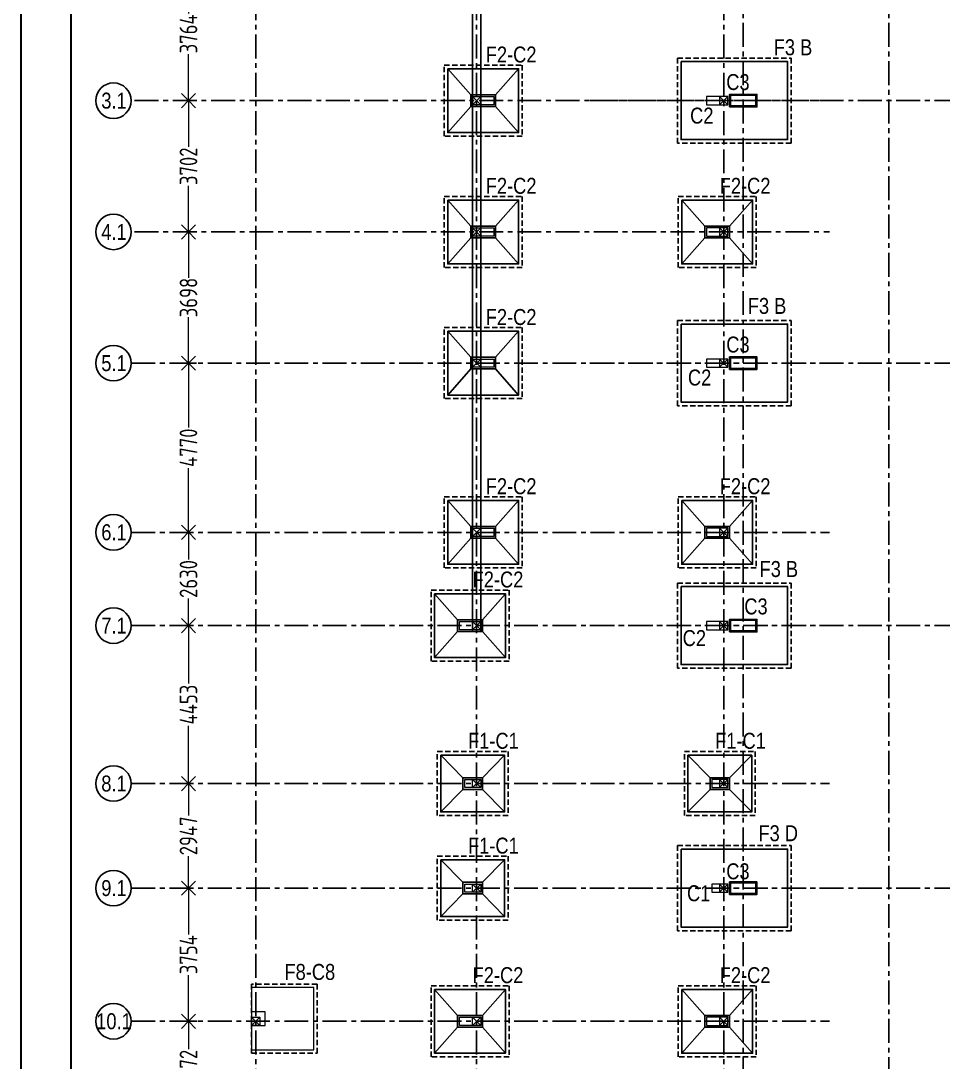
# Model space of a CAD drawing. Header units: inches. Extents: x -605 to 2991212, y -2872845 to 0.
# Drawn here: x 2283562 to 2309579, y -2669857 to -2640501 of the extents above; entities that cross this region are included whole.
import ezdxf

# ---------------------------------------------------------------- set-up
doc = ezdxf.new("R2010")
doc.units = ezdxf.units.IN
doc.header["$LTSCALE"] = 600
doc.header["$MEASUREMENT"] = 0
doc.linetypes.add('CENTER', pattern=[2, 1.25, -0.25, 0.25, -0.25])
doc.linetypes.add('DASHED2', pattern=[0.375, 0.25, -0.125])
for name, color, linetype, lineweight in [('GB', 6, 'Continuous', 20), ('PV_TEXT_ROMANS', 7, 'Continuous', 0), ('rDIMension', 1, 'Continuous', 18), ('rRCC 2', 40, 'Continuous', 15), ('rSHEET', 2, 'Continuous', 30)]:
    doc.layers.add(name, color=color, linetype=linetype, lineweight=lineweight)
doc.layers.add('see level', color=2, linetype='Continuous')
doc.layers.add('SnT-CENTER2', color=8, linetype='CENTER')
doc.styles.add('DIM', font='geniso.shx', dxfattribs={"width": 0.85})
doc.styles.add('J.P', font='ARIALN.TTF')
doc.dimstyles.new('ST-100', dxfattribs={"dimscale": 100, "dimtxt": 2.5, "dimasz": 2, "dimexe": 0.18, "dimexo": 0.0625, "dimgap": 0.2, "dimtad": 0, "dimdec": 0, "dimzin": 0, "dimdsep": 46, "dimtxsty": 'DIM', "dimblk": 'OPEN90', "dimcen": 0.09, "dimclrd": 256, "dimclrt": 7, "dimadec": 0, "dimazin": 0, "dimtfac": 1, "dimtdec": 0, "dimtofl": 0, "dimtmove": 0, "dimatfit": 3, "dimldrblk": 'OPEN90', "dimfxl": 1, "dimtolj": 1, "dimtzin": 0, "dimlwd": -1, "dimarcsym": 0})

# ---------------------------------------------------------------- blocks, each defined once
blk = doc.blocks.new('_Open90')
at = {"color": 0, "linetype": 'ByBlock', "lineweight": -2}
for p, q in [((0, 0), (-1, 0)), ((-0.5, 0.5), (0, 0)), ((0, 0), (-0.5, -0.5))]:
    blk.add_line(p, q, dxfattribs=at)
blk = doc.blocks.new('*D1336')
at = {"layer": 'Defpoints', "color": 0, "linetype": 'ByBlock'}
for p in [(2288130, -2638986), (2288291, -2642750), (2288291, -2642750)]:
    blk.add_point(p, dxfattribs=at)
at = {"layer": 'rDIMension', "color": 0, "linetype": 'ByBlock', "lineweight": -2}
for p, q in [((2288130, -2638986), (2288291, -2638986)), ((2288291, -2642750), (2288291, -2642750))]:
    blk.add_line(p, q, dxfattribs=at)
at = {"layer": 'rDIMension'}
for p, q in [((2288291, -2639386), (2288291, -2640296)), ((2288291, -2642350), (2288291, -2641441))]:
    blk.add_line(p, q, dxfattribs=at)
at = {"layer": 'rDIMension', "linetype": 'ByBlock', "xscale": 400, "yscale": 400, "zscale": 400}
for p, rotation in [((2288291, -2638986), 90), ((2288291, -2642750), 270)]:
    blk.add_blockref('_Open90', p, dxfattribs=dict(at, rotation=rotation))
at = {"layer": 'rDIMension', "color": 7, "linetype": 'ByBlock', "insert": (2288291, -2640868), "char_height": 500, "attachment_point": 5, "rotation": 90, "style": 'DIM'}
blk.add_mtext('\\A1;3764', dxfattribs=at)
blk = doc.blocks.new('*D1337')
at = {"layer": 'Defpoints', "color": 0, "linetype": 'ByBlock'}
for p in [(2288291, -2642750), (2288291, -2646452), (2288291, -2646452)]:
    blk.add_point(p, dxfattribs=at)
at = {"layer": 'rDIMension', "color": 0, "linetype": 'ByBlock', "lineweight": -2}
for p, q in [((2288291, -2642750), (2288291, -2642750)), ((2288291, -2646452), (2288291, -2646452))]:
    blk.add_line(p, q, dxfattribs=at)
at = {"layer": 'rDIMension'}
for p, q in [((2288291, -2643150), (2288291, -2644050)), ((2288291, -2646052), (2288291, -2645153))]:
    blk.add_line(p, q, dxfattribs=at)
at = {"layer": 'rDIMension', "linetype": 'ByBlock', "xscale": 400, "yscale": 400, "zscale": 400}
for p, rotation in [((2288291, -2642750), 90), ((2288291, -2646452), 270)]:
    blk.add_blockref('_Open90', p, dxfattribs=dict(at, rotation=rotation))
at = {"layer": 'rDIMension', "color": 7, "linetype": 'ByBlock', "insert": (2288291, -2644601), "char_height": 500, "attachment_point": 5, "rotation": 90, "style": 'DIM'}
blk.add_mtext('\\A1;3702', dxfattribs=at)
blk = doc.blocks.new('*D1338')
at = {"layer": 'Defpoints', "color": 0, "linetype": 'ByBlock'}
for p in [(2288291, -2646452), (2288291, -2650150), (2288514, -2650150)]:
    blk.add_point(p, dxfattribs=at)
at = {"layer": 'rDIMension', "color": 0, "linetype": 'ByBlock', "lineweight": -2}
for p, q in [((2288291, -2646452), (2288291, -2646452)), ((2288514, -2650150), (2288291, -2650150))]:
    blk.add_line(p, q, dxfattribs=at)
at = {"layer": 'rDIMension'}
for p, q in [((2288291, -2646852), (2288291, -2647749)), ((2288291, -2649750), (2288291, -2648853))]:
    blk.add_line(p, q, dxfattribs=at)
at = {"layer": 'rDIMension', "linetype": 'ByBlock', "xscale": 400, "yscale": 400, "zscale": 400}
for p, rotation in [((2288291, -2646452), 90), ((2288291, -2650150), 270)]:
    blk.add_blockref('_Open90', p, dxfattribs=dict(at, rotation=rotation))
at = {"layer": 'rDIMension', "color": 7, "linetype": 'ByBlock', "insert": (2288291, -2648301), "char_height": 500, "attachment_point": 5, "rotation": 90, "style": 'DIM'}
blk.add_mtext('\\A1;3698', dxfattribs=at)
blk = doc.blocks.new('*D1339')
at = {"layer": 'Defpoints', "color": 0, "linetype": 'ByBlock'}
for p in [(2288514, -2650150), (2288291, -2654920), (2288291, -2654920)]:
    blk.add_point(p, dxfattribs=at)
at = {"layer": 'rDIMension', "color": 0, "linetype": 'ByBlock', "lineweight": -2}
for p, q in [((2288514, -2650150), (2288291, -2650150)), ((2288291, -2654920), (2288291, -2654920))]:
    blk.add_line(p, q, dxfattribs=at)
at = {"layer": 'rDIMension'}
for p, q in [((2288291, -2650550), (2288291, -2651963)), ((2288291, -2654520), (2288291, -2653108))]:
    blk.add_line(p, q, dxfattribs=at)
at = {"layer": 'rDIMension', "linetype": 'ByBlock', "xscale": 400, "yscale": 400, "zscale": 400}
for p, rotation in [((2288291, -2650150), 90), ((2288291, -2654920), 270)]:
    blk.add_blockref('_Open90', p, dxfattribs=dict(at, rotation=rotation))
at = {"layer": 'rDIMension', "color": 7, "linetype": 'ByBlock', "insert": (2288291, -2652535), "char_height": 500, "attachment_point": 5, "rotation": 90, "style": 'DIM'}
blk.add_mtext('\\A1;4770', dxfattribs=at)
blk = doc.blocks.new('*D1340')
at = {"layer": 'Defpoints', "color": 0, "linetype": 'ByBlock'}
for p in [(2288291, -2654920), (2288291, -2657550), (2288291, -2657550)]:
    blk.add_point(p, dxfattribs=at)
at = {"layer": 'rDIMension', "color": 0, "linetype": 'ByBlock', "lineweight": -2}
for p, q in [((2288291, -2654920), (2288291, -2654920)), ((2288291, -2657550), (2288291, -2657550))]:
    blk.add_line(p, q, dxfattribs=at)
at = {"layer": 'rDIMension'}
for p, q in [((2288291, -2655320), (2288291, -2655684)), ((2288291, -2657150), (2288291, -2656787))]:
    blk.add_line(p, q, dxfattribs=at)
at = {"layer": 'rDIMension', "linetype": 'ByBlock', "xscale": 400, "yscale": 400, "zscale": 400}
for p, rotation in [((2288291, -2654920), 90), ((2288291, -2657550), 270)]:
    blk.add_blockref('_Open90', p, dxfattribs=dict(at, rotation=rotation))
at = {"layer": 'rDIMension', "color": 7, "linetype": 'ByBlock', "insert": (2288291, -2656235), "char_height": 500, "attachment_point": 5, "rotation": 90, "style": 'DIM'}
blk.add_mtext('\\A1;2630', dxfattribs=at)
blk = doc.blocks.new('*D1341')
at = {"layer": 'Defpoints', "color": 0, "linetype": 'ByBlock'}
for p in [(2288291, -2657550), (2288291, -2662003), (2288291, -2662003)]:
    blk.add_point(p, dxfattribs=at)
at = {"layer": 'rDIMension', "color": 0, "linetype": 'ByBlock', "lineweight": -2}
for p, q in [((2288291, -2657550), (2288291, -2657550)), ((2288291, -2662003), (2288291, -2662003))]:
    blk.add_line(p, q, dxfattribs=at)
at = {"layer": 'rDIMension'}
for p, q in [((2288291, -2657950), (2288291, -2659183)), ((2288291, -2661603), (2288291, -2660371))]:
    blk.add_line(p, q, dxfattribs=at)
at = {"layer": 'rDIMension', "linetype": 'ByBlock', "xscale": 400, "yscale": 400, "zscale": 400}
for p, rotation in [((2288291, -2657550), 90), ((2288291, -2662003), 270)]:
    blk.add_blockref('_Open90', p, dxfattribs=dict(at, rotation=rotation))
at = {"layer": 'rDIMension', "color": 7, "linetype": 'ByBlock', "insert": (2288291, -2659777), "char_height": 500, "attachment_point": 5, "rotation": 90, "style": 'DIM'}
blk.add_mtext('\\A1;4453', dxfattribs=at)
blk = doc.blocks.new('*D1342')
at = {"layer": 'Defpoints', "color": 0, "linetype": 'ByBlock'}
for p in [(2288291, -2662003), (2288291, -2664950), (2288291, -2664950)]:
    blk.add_point(p, dxfattribs=at)
at = {"layer": 'rDIMension', "color": 0, "linetype": 'ByBlock', "lineweight": -2}
for p, q in [((2288291, -2662003), (2288291, -2662003)), ((2288291, -2664950), (2288291, -2664950))]:
    blk.add_line(p, q, dxfattribs=at)
at = {"layer": 'rDIMension'}
for p, q in [((2288291, -2662403), (2288291, -2662903)), ((2288291, -2664550), (2288291, -2664050))]:
    blk.add_line(p, q, dxfattribs=at)
at = {"layer": 'rDIMension', "linetype": 'ByBlock', "xscale": 400, "yscale": 400, "zscale": 400}
for p, rotation in [((2288291, -2662003), 90), ((2288291, -2664950), 270)]:
    blk.add_blockref('_Open90', p, dxfattribs=dict(at, rotation=rotation))
at = {"layer": 'rDIMension', "color": 7, "linetype": 'ByBlock', "insert": (2288291, -2663477), "char_height": 500, "attachment_point": 5, "rotation": 90, "style": 'DIM'}
blk.add_mtext('\\A1;2947', dxfattribs=at)
blk = doc.blocks.new('*D1343')
at = {"layer": 'Defpoints', "color": 0, "linetype": 'ByBlock'}
for p in [(2288291, -2664950), (2288291, -2668705), (2288538, -2668705)]:
    blk.add_point(p, dxfattribs=at)
at = {"layer": 'rDIMension', "color": 0, "linetype": 'ByBlock', "lineweight": -2}
for p, q in [((2288291, -2664950), (2288291, -2664950)), ((2288538, -2668705), (2288291, -2668705))]:
    blk.add_line(p, q, dxfattribs=at)
at = {"layer": 'rDIMension'}
for p, q in [((2288291, -2665350), (2288291, -2666255)), ((2288291, -2668305), (2288291, -2667400))]:
    blk.add_line(p, q, dxfattribs=at)
at = {"layer": 'rDIMension', "linetype": 'ByBlock', "xscale": 400, "yscale": 400, "zscale": 400}
for p, rotation in [((2288291, -2664950), 90), ((2288291, -2668705), 270)]:
    blk.add_blockref('_Open90', p, dxfattribs=dict(at, rotation=rotation))
at = {"layer": 'rDIMension', "color": 7, "linetype": 'ByBlock', "insert": (2288291, -2666827), "char_height": 500, "attachment_point": 5, "rotation": 90, "style": 'DIM'}
blk.add_mtext('\\A1;3754', dxfattribs=at)
blk = doc.blocks.new('*D1344')
at = {"layer": 'Defpoints', "color": 0, "linetype": 'ByBlock'}
for p in [(2288538, -2668705), (2288291, -2671377), (2288291, -2671377)]:
    blk.add_point(p, dxfattribs=at)
at = {"layer": 'rDIMension', "color": 0, "linetype": 'ByBlock', "lineweight": -2}
for p, q in [((2288538, -2668705), (2288291, -2668705)), ((2288291, -2671377), (2288291, -2671377))]:
    blk.add_line(p, q, dxfattribs=at)
at = {"layer": 'rDIMension'}
for p, q in [((2288291, -2669105), (2288291, -2669489)), ((2288291, -2670977), (2288291, -2670592))]:
    blk.add_line(p, q, dxfattribs=at)
at = {"layer": 'rDIMension', "linetype": 'ByBlock', "xscale": 400, "yscale": 400, "zscale": 400}
for p, rotation in [((2288291, -2668705), 90), ((2288291, -2671377), 270)]:
    blk.add_blockref('_Open90', p, dxfattribs=dict(at, rotation=rotation))
at = {"layer": 'rDIMension', "color": 7, "linetype": 'ByBlock', "insert": (2288291, -2670041), "char_height": 500, "attachment_point": 5, "rotation": 90, "style": 'DIM'}
blk.add_mtext('\\A1;2672', dxfattribs=at)

msp = doc.modelspace()

# ---------------------------------------------------------------- linework, layer by layer
at = {"color": 7, "linetype": 'DASHED2'}
for points in [[(2295503.1, -2641750.4), (2297703.1, -2641750.4), (2297703.1, -2643750.4), (2295503.1, -2643750.4)], [(2302088.1, -2641550.4), (2305288.1, -2641550.4), (2305288.1, -2643950.4), (2302088.1, -2643950.4)], [(2295503.1, -2645452), (2297703.1, -2645452), (2297703.1, -2647452), (2295503.1, -2647452)], [(2302103.1, -2645452), (2304303.1, -2645452), (2304303.1, -2647452), (2302103.1, -2647452)], [(2302088.1, -2648950.4), (2305288.1, -2648950.4), (2305288.1, -2651350.4), (2302088.1, -2651350.4)], [(2295503.1, -2649150.4), (2297703.1, -2649150.4), (2297703.1, -2651150.4), (2295503.1, -2651150.4)], [(2295503.1, -2653920.4), (2297703.1, -2653920.4), (2297703.1, -2655920.4), (2295503.1, -2655920.4)], [(2302103.1, -2653920.4), (2304303.1, -2653920.4), (2304303.1, -2655920.4), (2302103.1, -2655920.4)], [(2302088.1, -2656350.4), (2305288.1, -2656350.4), (2305288.1, -2658750.4), (2302088.1, -2658750.4)], [(2295133.1, -2656550.4), (2297333.1, -2656550.4), (2297333.1, -2658550.4), (2295133.1, -2658550.4)], [(2295308.1, -2661103.1), (2297308.1, -2661103.1), (2297308.1, -2662903.1), (2295308.1, -2662903.1)], [(2302278.1, -2661103.1), (2304278.1, -2661103.1), (2304278.1, -2662903.1), (2302278.1, -2662903.1)], [(2302088.1, -2663750.4), (2305288.1, -2663750.4), (2305288.1, -2666150.4), (2302088.1, -2666150.4)], [(2295308.1, -2664050.4), (2297308.1, -2664050.4), (2297308.1, -2665850.4), (2295308.1, -2665850.4)], [(2290073.1, -2667654.5), (2290073.1, -2669604.5), (2291923.1, -2669604.5), (2291923.1, -2667654.5)], [(2295133.1, -2667704.5), (2297333.1, -2667704.5), (2297333.1, -2669704.5), (2295133.1, -2669704.5)], [(2302103.1, -2667704.5), (2304303.1, -2667704.5), (2304303.1, -2669704.5), (2302103.1, -2669704.5)]]:
    msp.add_lwpolyline(points, close=True, dxfattribs=at)
at = {"color": 1, "linetype": 'ByBlock'}
for points in [[(2302188.1, -2641650.4), (2305188.1, -2641650.4), (2305188.1, -2643850.4), (2302188.1, -2643850.4)], [(2295603.1, -2641850.4), (2297603.1, -2641850.4), (2297603.1, -2643650.4), (2295603.1, -2643650.4)], [(2296253.1, -2642915.4), (2296253.1, -2642585.4), (2296953.1, -2642585.4), (2296953.1, -2642915.4)], [(2295603.1, -2645552), (2297603.1, -2645552), (2297603.1, -2647352), (2295603.1, -2647352)], [(2302203.1, -2645552), (2304203.1, -2645552), (2304203.1, -2647352), (2302203.1, -2647352)], [(2296253.1, -2646617), (2296253.1, -2646287), (2296953.1, -2646287), (2296953.1, -2646617)], [(2303553.1, -2646617), (2303553.1, -2646287), (2302853.1, -2646287), (2302853.1, -2646617)], [(2302188.1, -2649050.4), (2305188.1, -2649050.4), (2305188.1, -2651250.4), (2302188.1, -2651250.4)], [(2295603.1, -2649250.4), (2297603.1, -2649250.4), (2297603.1, -2651050.4), (2295603.1, -2651050.4)], [(2296253.1, -2650315.4), (2296253.1, -2649985.4), (2296953.1, -2649985.4), (2296953.1, -2650315.4)], [(2295603.1, -2654020.4), (2297603.1, -2654020.4), (2297603.1, -2655820.4), (2295603.1, -2655820.4)], [(2302203.1, -2654020.4), (2304203.1, -2654020.4), (2304203.1, -2655820.4), (2302203.1, -2655820.4)], [(2296253.1, -2655085.4), (2296253.1, -2654755.4), (2296953.1, -2654755.4), (2296953.1, -2655085.4)], [(2303553.1, -2655085.4), (2303553.1, -2654755.4), (2302853.1, -2654755.4), (2302853.1, -2655085.4)], [(2295233.1, -2656650.4), (2297233.1, -2656650.4), (2297233.1, -2658450.4), (2295233.1, -2658450.4)], [(2302188.1, -2656450.4), (2305188.1, -2656450.4), (2305188.1, -2658650.4), (2302188.1, -2658650.4)], [(2295883.1, -2657715.4), (2295883.1, -2657385.4), (2296583.1, -2657385.4), (2296583.1, -2657715.4)], [(2295408.1, -2661203.1), (2297208.1, -2661203.1), (2297208.1, -2662803.1), (2295408.1, -2662803.1)], [(2302378.1, -2661203.1), (2304178.1, -2661203.1), (2304178.1, -2662803.1), (2302378.1, -2662803.1)], [(2296033.1, -2662168.1), (2296033.1, -2661838.1), (2296583.1, -2661838.1), (2296583.1, -2662168.1)], [(2303553.1, -2662168.1), (2303553.1, -2661838.1), (2303003.1, -2661838.1), (2303003.1, -2662168.1)], [(2302188.1, -2663850.4), (2305188.1, -2663850.4), (2305188.1, -2666050.4), (2302188.1, -2666050.4)], [(2295408.1, -2664150.4), (2297208.1, -2664150.4), (2297208.1, -2665750.4), (2295408.1, -2665750.4)], [(2296033.1, -2665115.4), (2296033.1, -2664785.4), (2296583.1, -2664785.4), (2296583.1, -2665115.4)], [(2295233.1, -2667804.5), (2297233.1, -2667804.5), (2297233.1, -2669604.5), (2295233.1, -2669604.5)], [(2302203.1, -2667804.5), (2304203.1, -2667804.5), (2304203.1, -2669604.5), (2302203.1, -2669604.5)], [(2295883.1, -2668869.5), (2295883.1, -2668539.5), (2296583.1, -2668539.5), (2296583.1, -2668869.5)], [(2303553.1, -2668869.5), (2303553.1, -2668539.5), (2302853.1, -2668539.5), (2302853.1, -2668869.5)]]:
    msp.add_lwpolyline(points, close=True, dxfattribs=at)
for points in [[(2295603.1, -2641850.4), (2296253.1, -2642585.4)], [(2296953.1, -2642585.4), (2297603.1, -2641850.4)], [(2296253.1, -2642915.4), (2295603.1, -2643650.4)], [(2296953.1, -2642915.4), (2297603.1, -2643650.4)], [(2295603.1, -2645552), (2296253.1, -2646287)], [(2296953.1, -2646287), (2297603.1, -2645552)], [(2302203.1, -2645552), (2302853.1, -2646287)], [(2303553.1, -2646287), (2304203.1, -2645552)], [(2296253.1, -2646617), (2295603.1, -2647352)], [(2296953.1, -2646617), (2297603.1, -2647352)], [(2302853.1, -2646617), (2302203.1, -2647352)], [(2303553.1, -2646617), (2304203.1, -2647352)], [(2295603.1, -2649250.4), (2296253.1, -2649985.4)], [(2296953.1, -2649985.4), (2297603.1, -2649250.4)], [(2296253.1, -2650315.4), (2295603.1, -2651050.4)], [(2296953.1, -2650315.4), (2297603.1, -2651050.4)], [(2295603.1, -2654020.4), (2296253.1, -2654755.4)], [(2296953.1, -2654755.4), (2297603.1, -2654020.4)], [(2302203.1, -2654020.4), (2302853.1, -2654755.4)], [(2303553.1, -2654755.4), (2304203.1, -2654020.4)], [(2296253.1, -2655085.4), (2295603.1, -2655820.4)], [(2296953.1, -2655085.4), (2297603.1, -2655820.4)], [(2302853.1, -2655085.4), (2302203.1, -2655820.4)], [(2303553.1, -2655085.4), (2304203.1, -2655820.4)], [(2295233.1, -2656650.4), (2295883.1, -2657385.4)], [(2296583.1, -2657385.4), (2297233.1, -2656650.4)], [(2295883.1, -2657715.4), (2295233.1, -2658450.4)], [(2296583.1, -2657715.4), (2297233.1, -2658450.4)], [(2296033.1, -2661838.1), (2295408.1, -2661203.1)], [(2296583.1, -2661838.1), (2297208.1, -2661203.1)], [(2303003.1, -2661838.1), (2302378.1, -2661203.1)], [(2303553.1, -2661838.1), (2304178.1, -2661203.1)], [(2296033.1, -2662168.1), (2295408.1, -2662803.1)], [(2296583.1, -2662168.1), (2297208.1, -2662803.1)], [(2303003.1, -2662168.1), (2302378.1, -2662803.1)], [(2303553.1, -2662168.1), (2304178.1, -2662803.1)], [(2296033.1, -2664785.4), (2295408.1, -2664150.4)], [(2296583.1, -2664785.4), (2297208.1, -2664150.4)], [(2296033.1, -2665115.4), (2295408.1, -2665750.4)], [(2296583.1, -2665115.4), (2297208.1, -2665750.4)], [(2295233.1, -2667804.5), (2295883.1, -2668539.5)], [(2296583.1, -2668539.5), (2297233.1, -2667804.5)], [(2302203.1, -2667804.5), (2302853.1, -2668539.5)], [(2303553.1, -2668539.5), (2304203.1, -2667804.5)], [(2295883.1, -2668869.5), (2295233.1, -2669604.5)], [(2296583.1, -2668869.5), (2297233.1, -2669604.5)], [(2302853.1, -2668869.5), (2302203.1, -2669604.5)], [(2303553.1, -2668869.5), (2304203.1, -2669604.5)]]:
    msp.add_lwpolyline(points, dxfattribs=at)
at = {"color": 3, "linetype": 'ByBlock'}
for points in [[(2303553.1, -2642925.4), (2304323.1, -2642925.4), (2304323.1, -2642575.4), (2303553.1, -2642575.4)], [(2303553.1, -2650325.4), (2304323.1, -2650325.4), (2304323.1, -2649975.4), (2303553.1, -2649975.4)], [(2303553.1, -2657725.4), (2304323.1, -2657725.4), (2304323.1, -2657375.4), (2303553.1, -2657375.4)], [(2303553.1, -2665125.4), (2304323.1, -2665125.4), (2304323.1, -2664775.4), (2303553.1, -2664775.4)]]:
    msp.add_lwpolyline(points, close=True, dxfattribs=at)
at = {"color": 2, "linetype": 'ByBlock'}
for points in [[(2303578.1, -2642900.4), (2304298.1, -2642900.4), (2304298.1, -2642600.4), (2303578.1, -2642600.4)], [(2303578.1, -2650300.4), (2304298.1, -2650300.4), (2304298.1, -2650000.4), (2303578.1, -2650000.4)], [(2303578.1, -2657700.4), (2304298.1, -2657700.4), (2304298.1, -2657400.4), (2303578.1, -2657400.4)], [(2303578.1, -2665100.4), (2304298.1, -2665100.4), (2304298.1, -2664800.4), (2303578.1, -2664800.4)]]:
    msp.add_lwpolyline(points, close=True, dxfattribs=at)
at = {"color": 1, "linetype": 'ByBlock'}
for centre in [(2286174.4, -2642752), (2286174.4, -2646452), (2286174.4, -2650152), (2286174.4, -2654920.4), (2286174.4, -2657550.4), (2286174.4, -2662003.1), (2286174.4, -2664950.4), (2286174.4, -2668704.5)]:
    msp.add_circle(centre, 500.4, dxfattribs=at)
at = {"layer": 'GB', "color": 1}
msp.add_lwpolyline([(2290073.1, -2667754.5), (2290073.1, -2669504.5), (2291823.1, -2669504.5), (2291823.1, -2667754.5)], close=True, dxfattribs=at)
at = {"layer": 'rRCC 2', "color": 6}
for p, q in [((2296303.1, -2642635.4), (2296533.1, -2642865.4)), ((2296303.1, -2642865.4), (2296533.1, -2642635.4)), ((2303503.1, -2642635.4), (2303273.1, -2642865.4)), ((2303503.1, -2642865.4), (2303273.1, -2642635.4)), ((2296303.1, -2646337), (2296533.1, -2646567)), ((2296303.1, -2646567), (2296533.1, -2646337)), ((2303503.1, -2646337), (2303273.1, -2646567)), ((2303503.1, -2646567), (2303273.1, -2646337)), ((2296303.1, -2650035.4), (2296533.1, -2650265.4)), ((2296303.1, -2650265.4), (2296533.1, -2650035.4)), ((2303503.1, -2650035.4), (2303273.1, -2650265.4)), ((2303503.1, -2650265.4), (2303273.1, -2650035.4)), ((2296303.1, -2654805.4), (2296533.1, -2655035.4)), ((2296303.1, -2655035.4), (2296533.1, -2654805.4)), ((2303503.1, -2654805.4), (2303273.1, -2655035.4)), ((2303503.1, -2655035.4), (2303273.1, -2654805.4)), ((2296303.1, -2657435.4), (2296533.1, -2657665.4)), ((2296303.1, -2657665.4), (2296533.1, -2657435.4)), ((2303503.1, -2657435.4), (2303273.1, -2657665.4)), ((2303503.1, -2657665.4), (2303273.1, -2657435.4)), ((2296303.1, -2661888.1), (2296533.1, -2662118.1)), ((2296303.1, -2662118.1), (2296533.1, -2661888.1)), ((2303503.1, -2661888.1), (2303273.1, -2662118.1)), ((2303503.1, -2662118.1), (2303273.1, -2661888.1)), ((2296303.1, -2664835.4), (2296533.1, -2665065.4)), ((2296303.1, -2665065.4), (2296533.1, -2664835.4)), ((2303503.1, -2664835.4), (2303273.1, -2665065.4)), ((2303503.1, -2665065.4), (2303273.1, -2664835.4)), ((2290073.1, -2668589.5), (2290303.1, -2668819.5)), ((2290073.1, -2668819.5), (2290303.1, -2668589.5)), ((2296303.1, -2668589.5), (2296533.1, -2668819.5)), ((2296303.1, -2668819.5), (2296533.1, -2668589.5)), ((2303503.1, -2668589.5), (2303273.1, -2668819.5)), ((2303503.1, -2668819.5), (2303273.1, -2668589.5))]:
    msp.add_line(p, q, dxfattribs=at)
for points in [[(2296303.1, -2642865.4), (2296303.1, -2642635.4), (2296903.1, -2642635.4), (2296903.1, -2642865.4)], [(2296303.1, -2642635.4), (2296533.1, -2642635.4), (2296533.1, -2642865.4), (2296303.1, -2642865.4)], [(2303503.1, -2642865.4), (2303503.1, -2642635.4), (2302903.1, -2642635.4), (2302903.1, -2642865.4)], [(2303503.1, -2642635.4), (2303273.1, -2642635.4), (2303273.1, -2642865.4), (2303503.1, -2642865.4)], [(2296303.1, -2646567), (2296303.1, -2646337), (2296903.1, -2646337), (2296903.1, -2646567)], [(2296303.1, -2646337), (2296533.1, -2646337), (2296533.1, -2646567), (2296303.1, -2646567)], [(2303503.1, -2646567), (2303503.1, -2646337), (2302903.1, -2646337), (2302903.1, -2646567)], [(2303503.1, -2646337), (2303273.1, -2646337), (2303273.1, -2646567), (2303503.1, -2646567)], [(2296303.1, -2650265.4), (2296303.1, -2650035.4), (2296903.1, -2650035.4), (2296903.1, -2650265.4)], [(2296303.1, -2650035.4), (2296533.1, -2650035.4), (2296533.1, -2650265.4), (2296303.1, -2650265.4)], [(2303503.1, -2650265.4), (2303503.1, -2650035.4), (2302903.1, -2650035.4), (2302903.1, -2650265.4)], [(2303503.1, -2650035.4), (2303273.1, -2650035.4), (2303273.1, -2650265.4), (2303503.1, -2650265.4)], [(2296303.1, -2655035.4), (2296303.1, -2654805.4), (2296903.1, -2654805.4), (2296903.1, -2655035.4)], [(2296303.1, -2654805.4), (2296533.1, -2654805.4), (2296533.1, -2655035.4), (2296303.1, -2655035.4)], [(2303503.1, -2655035.4), (2303503.1, -2654805.4), (2302903.1, -2654805.4), (2302903.1, -2655035.4)], [(2303503.1, -2654805.4), (2303273.1, -2654805.4), (2303273.1, -2655035.4), (2303503.1, -2655035.4)], [(2295933.1, -2657665.4), (2295933.1, -2657435.4), (2296533.1, -2657435.4), (2296533.1, -2657665.4)], [(2296303.1, -2657435.4), (2296533.1, -2657435.4), (2296533.1, -2657665.4), (2296303.1, -2657665.4)], [(2303503.1, -2657665.4), (2303503.1, -2657435.4), (2302903.1, -2657435.4), (2302903.1, -2657665.4)], [(2303503.1, -2657435.4), (2303273.1, -2657435.4), (2303273.1, -2657665.4), (2303503.1, -2657665.4)], [(2296083.1, -2662118.1), (2296083.1, -2661888.1), (2296533.1, -2661888.1), (2296533.1, -2662118.1)], [(2296303.1, -2661888.1), (2296533.1, -2661888.1), (2296533.1, -2662118.1), (2296303.1, -2662118.1)], [(2303503.1, -2662118.1), (2303503.1, -2661888.1), (2303053.1, -2661888.1), (2303053.1, -2662118.1)], [(2303503.1, -2661888.1), (2303273.1, -2661888.1), (2303273.1, -2662118.1), (2303503.1, -2662118.1)], [(2296083.1, -2665065.4), (2296083.1, -2664835.4), (2296533.1, -2664835.4), (2296533.1, -2665065.4)], [(2296303.1, -2664835.4), (2296533.1, -2664835.4), (2296533.1, -2665065.4), (2296303.1, -2665065.4)], [(2303503.1, -2665065.4), (2303503.1, -2664835.4), (2303053.1, -2664835.4), (2303053.1, -2665065.4)], [(2303503.1, -2664835.4), (2303273.1, -2664835.4), (2303273.1, -2665065.4), (2303503.1, -2665065.4)], [(2290073.1, -2668439.5), (2290073.1, -2668819.5), (2290453.1, -2668819.5), (2290453.1, -2668439.5)], [(2290073.1, -2668589.5), (2290303.1, -2668589.5), (2290303.1, -2668819.5), (2290073.1, -2668819.5)], [(2295933.1, -2668819.5), (2295933.1, -2668589.5), (2296533.1, -2668589.5), (2296533.1, -2668819.5)], [(2296303.1, -2668589.5), (2296533.1, -2668589.5), (2296533.1, -2668819.5), (2296303.1, -2668819.5)], [(2303503.1, -2668819.5), (2303503.1, -2668589.5), (2302903.1, -2668589.5), (2302903.1, -2668819.5)], [(2303503.1, -2668589.5), (2303273.1, -2668589.5), (2303273.1, -2668819.5), (2303503.1, -2668819.5)]]:
    msp.add_lwpolyline(points, close=True, dxfattribs=at)
at = {"layer": 'rSHEET'}
msp.add_lwpolyline([(2388208.2, -2765195), (2388208.2, -2617194.8), (2283561.5, -2617194.8), (2283561.5, -2765195)], close=True, dxfattribs=at)
msp.add_lwpolyline([(2386801.3, -2762728.3), (2386801.3, -2619661.4, 0.4142136), (2385744.2, -2618604.3), (2286025.5, -2618604.3, 0.4142136), (2284968.4, -2619661.4), (2284968.4, -2762728.3, 0.4142136), (2286025.5, -2763785.4), (2385744.2, -2763785.4, 0.4142136)], format="xyb", close=True, dxfattribs=at)
at = {"layer": 'see level', "color": 8, "linetype": 'ByBlock'}
for p, q in [((2296303.1, -2657715.4), (2296303.1, -2629989.9)), ((2296533.1, -2657715.4), (2296533.1, -2630219.9))]:
    msp.add_line(p, q, dxfattribs=at)
at = {"layer": 'SnT-CENTER2', "color": 6, "ltscale": 0.9}
for p, q in [((2303938.1, -2622198.1), (2303938.1, -2723586.2)), ((2308048.1, -2622198.1), (2308048.1, -2723586.2)), ((2299614.3, -2642750.4), (2365919.7, -2642750.4)), ((2299614.3, -2650150.4), (2365919.7, -2650150.4)), ((2299614.3, -2657550.4), (2365919.7, -2657550.4)), ((2299614.3, -2664950.4), (2365919.7, -2664950.4))]:
    msp.add_line(p, q, dxfattribs=at)
at = {"layer": 'SnT-CENTER2', "color": 2, "ltscale": 0.9}
for p, q in [((2290188.1, -2623604.3), (2290188.1, -2721906.4)), ((2296418.1, -2623604.3), (2296418.1, -2721906.4)), ((2303388.1, -2623604.3), (2303388.1, -2721906.4)), ((2286768.3, -2642750.4), (2306372.1, -2642750.4)), ((2286768.3, -2646452), (2306372.1, -2646452)), ((2286674.9, -2650150.4), (2306372.1, -2650150.4)), ((2286674.9, -2654920.4), (2306372.1, -2654920.4)), ((2286674.9, -2657550.4), (2306372.1, -2657550.4)), ((2286674.9, -2662003.1), (2306372.1, -2662003.1)), ((2286674.9, -2664950.4), (2306372.1, -2664950.4)), ((2286674.9, -2668704.5), (2306372.1, -2668704.5))]:
    msp.add_line(p, q, dxfattribs=at)

# ---------------------------------------------------------------- texts
at = {"layer": 'PV_TEXT_ROMANS', "char_height": 450, "attachment_point": 1, "style": 'J.P'}
for s, insert, width in [('\\pxqc;F3 B', (2304221.7, -2641021.8), 2241.592), ('\\pxqc;F2-C2', (2296925.6, -2641225.3), 931.892), ('\\pxqc;C3', (2302722, -2642001.2), 2135.966), ('\\pxqc;3.1', (2285724, -2642525.1), 931.892), ('\\pxqc;C2', (2301702.7, -2642946.9), 2135.966), ('\\pxqc;F2-C2', (2296925.6, -2644926.8), 931.892), ('\\pxqc;F2-C2', (2303525.6, -2644926.8), 931.892), ('\\pxqc;4.1', (2285724, -2646225.1), 931.892), ('\\pxqc;F3 B', (2303490.8, -2648312.3), 2241.592), ('\\pxqc;F2-C2', (2296925.6, -2648625.3), 931.892), ('\\pxqc;C3', (2302722, -2649401.2), 2135.966), ('\\pxqc;5.1', (2285724, -2649925.1), 931.892), ('\\pxqc;C2', (2301641.3, -2650331.4), 2135.966), ('\\pxqc;F2-C2', (2296925.6, -2653395.3), 931.892), ('\\pxqc;F2-C2', (2303525.6, -2653395.3), 931.892), ('\\pxqc;6.1', (2285724, -2654693.5), 931.892), ('\\pxqc;F3 B', (2303823.1, -2655729.4), 2241.592), ('\\pxqc;F2-C2', (2296555.6, -2656025.3), 931.892), ('\\pxqc;C3', (2303230.9, -2656783.6), 2135.966), ('\\pxqc;7.1', (2285724, -2657323.5), 931.892), ('\\pxqc;C2', (2301491.9, -2657676.2), 2135.966), ('\\pxqc;F1-C1', (2296425.9, -2660572.2), 931.892), ('\\pxqc;F1-C1', (2303395.9, -2660572.2), 931.892), ('\\pxqc;8.1', (2285724, -2661776.2), 931.892), ('\\pxqc;F3 D', (2303605, -2663178.3), 2641.462), ('\\pxqc;F1-C1', (2296425.9, -2663526.5), 931.892), ('\\pxqc;C3', (2302722, -2664251.3), 2135.966), ('\\pxqc;9.1', (2285724, -2664723.5), 931.892), ('\\pxqc;C1', (2301614.9, -2664869.9), 2135.966), ('\\pxqc;F8-C8', (2291247.5, -2667087.5), 931.892), ('\\pxqc;F2-C2', (2296555.6, -2667179.3), 931.892), ('\\pxqc;F2-C2', (2303525.6, -2667179.3), 931.892), ('\\pxqc;10.1', (2285724, -2668477.6), 931.892)]:
    msp.add_mtext(s, dxfattribs=dict(at, insert=insert, width=width))

# ---------------------------------------------------------------- dimensions: what is measured, and where the dimension line sits
at = {"layer": 'rDIMension', "color": 7, "linetype": 'ByBlock'}
dim = msp.add_linear_dim(base=(2288290.9, -2642750.4), p1=(2288130.1, -2638986), p2=(2288290.9, -2642750.4), angle=90, dimstyle='ST-100', override={"dimtxt": 5, "dimasz": 4, "dimexe": 0, "dimexo": 0, "dimfxl": 1.25, "dimtfillclr": 256, "dimarcsym": 2}, dxfattribs=at)
dim.commit()
dim.dimension.update_dxf_attribs({"geometry": '*D1336', "text_midpoint": (2288290.9, -2640868.2)})
at = {"layer": 'rDIMension', "color": 1, "linetype": 'ByBlock'}
for base, p1, p2, picture, middle in [((2288290.9, -2646452), (2288290.9, -2642750.4), (2288290.9, -2646452), '*D1337', (2288290.9, -2644601.2)), ((2288290.9, -2650150.4), (2288290.9, -2646452), (2288514.1, -2650150.4), '*D1338', (2288290.9, -2648301.2)), ((2288290.9, -2654920.4), (2288514.1, -2650150.4), (2288290.9, -2654920.4), '*D1339', (2288290.9, -2652535.4)), ((2288290.9, -2657550.4), (2288290.9, -2654920.4), (2288290.9, -2657550.4), '*D1340', (2288290.9, -2656235.4)), ((2288290.9, -2662003.1), (2288290.9, -2657550.4), (2288290.9, -2662003.1), '*D1341', (2288290.9, -2659776.8)), ((2288290.9, -2664950.4), (2288290.9, -2662003.1), (2288290.9, -2664950.4), '*D1342', (2288290.9, -2663476.8)), ((2288290.9, -2668704.5), (2288290.9, -2664950.4), (2288537.6, -2668704.5), '*D1343', (2288290.9, -2666827.5)), ((2288290.9, -2671376.9), (2288537.6, -2668704.5), (2288290.9, -2671376.9), '*D1344', (2288290.9, -2670040.7))]:
    dim = msp.add_linear_dim(base=base, p1=p1, p2=p2, angle=90, dimstyle='ST-100', override={"dimtxt": 5, "dimasz": 4, "dimexe": 0, "dimexo": 0, "dimtmove": 1, "dimfxl": 1.25, "dimtfillclr": 256, "dimarcsym": 2}, dxfattribs=at)
    dim.commit()
    dim.dimension.update_dxf_attribs({"geometry": picture, "text_midpoint": middle})

doc.saveas('drawing.dxf')
